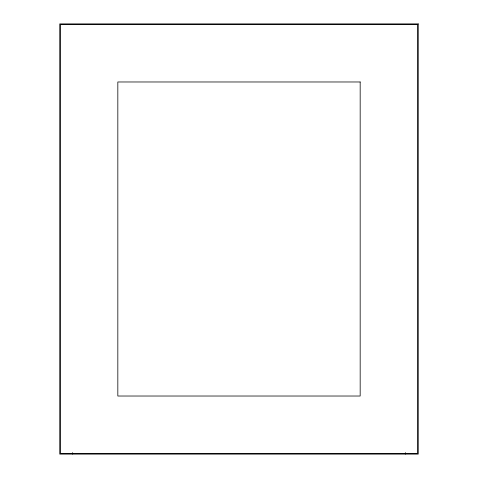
<?xml version="1.0" encoding="UTF-8"?>
<svg xmlns="http://www.w3.org/2000/svg" width="478" height="478" viewBox="0 0 478 478"><rect width="100%" height="100%" fill="white"/><g stroke="black" fill="none" stroke-linecap="round" stroke-linejoin="round"><path stroke-width="0.72" d="M405.344 452.606L405.344 454.1M72.656 452.606L72.656 454.1M418.25 23.9L59.75 23.9L59.75 454.1L418.25 454.1L418.25 23.9M417.533 24.617L60.467 24.617L60.467 453.383L417.533 453.383L417.533 24.617M360.173 81.977L117.827 81.977L117.827 396.023L360.173 396.023L360.173 81.977"/></g></svg>
